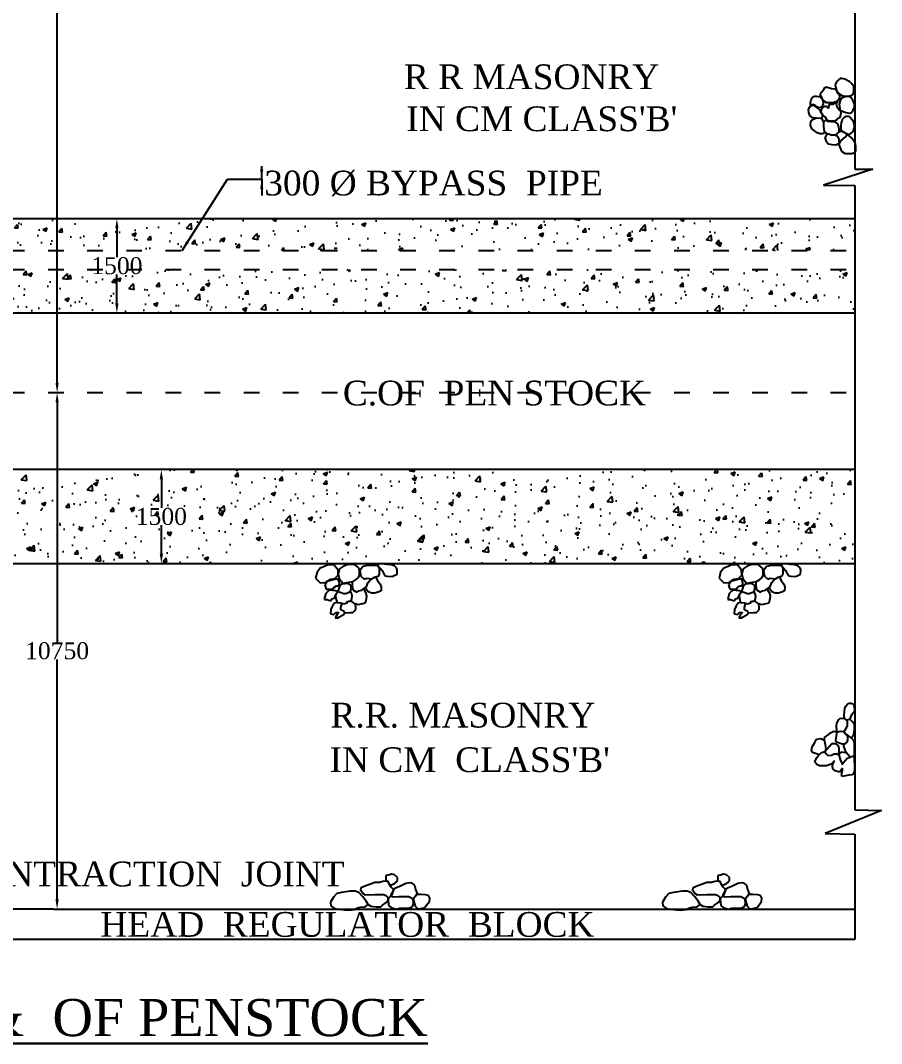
# Model space of a CAD drawing. Header units: millimetres. Extents: x 2343 to 98395, y -428 to 60462.
# Drawn here: x 64402 to 77608, y 14556 to 30239 of the extents above; entities that cross this region are included whole.
import ezdxf

# ---------------------------------------------------------------- set-up
doc = ezdxf.new("R2010")
doc.units = ezdxf.units.MM
doc.header["$MEASUREMENT"] = 0
doc.header["$PDMODE"] = 66
doc.header["$PDSIZE"] = 170
doc.linetypes.add('ACAD_ISO03W100', pattern=[30, 12, -18])
for name, color, linetype in [('DIM', 5, 'Continuous'), ('DOT LINE', 3, 'ACAD_ISO03W100'), ('DWG. LINE', 1, 'Continuous'), ('HATCH', 2, 'Continuous'), ('TEXT', 7, 'Continuous')]:
    doc.layers.add(name, color=color, linetype=linetype)
doc.layers.add('TITLE', color=7, linetype='Continuous', lineweight=30)
doc.styles.get("Standard").update_dxf_attribs({"font": 'times.ttf', "height": 260})
doc.dimstyles.get("Standard").update_dxf_attribs({"dimtxt": 260, "dimasz": 150, "dimexe": 0.18, "dimexo": 0.0625, "dimgap": 0.09, "dimtad": 0, "dimtih": 1, "dimtoh": 1, "dimdec": 1, "dimzin": 0, "dimdsep": 46, "dimtxsty": 'Standard', "dimcen": 0.09, "dimse1": 1, "dimse2": 1, "dimclrd": 5, "dimclre": 5, "dimclrt": 4, "dimadec": 0, "dimazin": 0, "dimtfac": 1, "dimtdec": 1, "dimtofl": 0, "dimtmove": 0, "dimatfit": 3, "dimfxl": 0, "dimtolj": 1, "dimtzin": 0, "dimarcsym": 0})
pattern_1 = [(50, (1115, 3101.15), (680.423, -59.5293), [71.148, -782.6293]), (355, (1115, 3101.15), (-131.625, 713.561), [56.9185, -626.1034]), (100.4514, (1171.7, 3096.2), (548.798, 654.031), [60.4666, -665.1326]), (46.1842, (1115, 3290.9), (1012.429, -157.018), [106.722, -1173.944]), (96.6356, (1199.3, 3277.8), (886.66, 924.089), [90.7, -997.699]), (351.1842, (1115, 3290.9), (886.659, 924.09), [85.378, -939.155]), (21, (1209.84, 3243.44), (566.251, -381.941), [71.148, -782.6293]), (326, (1209.84, 3243.44), (230.819, 687.9075), [56.9185, -626.1034]), (71.4514, (1257, 3211.6), (797.07, 305.966), [60.4666, -665.1326]), (37.5, (1114.98, 3101.15), (11.53534, 315.79695), [0, -618.5143, 0, -635.5899, 0, -628.475]), (7.5, (1114.98, 3101.15), (249.5587, 374.1554), [0, -362.3811, 0, -604.2847, 0, -239.532]), (327.5, (903.43, 3101.15), (506.4062, -21.3965), [0, -237.1604, 0, -739.9404, 0, -981.844]), (317.5, (808.57, 3101.15), (553.2347, 94.9637), [0, -308.3085, 0, -491.3963, 0, -697.2516])]

# ---------------------------------------------------------------- blocks, each defined once
blk = doc.blocks.new('*D50')
at = {"layer": 'Defpoints', "color": 0}
for p in [(65881, 27202), (65881, 25754), (65881, 25754)]:
    blk.add_point(p, dxfattribs=at)
at = {"layer": 'DIM', "color": 5, "lineweight": -2}
for p, q in [((65881, 27052), (65881, 26610)), ((65881, 25904), (65881, 26346))]:
    blk.add_line(p, q, dxfattribs=at)
at = {"layer": 'DIM', "color": 5}
for points in [[(65856, 27052), (65906, 27052), (65881, 27202)], [(65856, 25904), (65906, 25904), (65881, 25754)]]:
    blk.add_solid(points, dxfattribs=at)
at = {"layer": 'DIM', "color": 4, "insert": (65881, 26478), "char_height": 260, "attachment_point": 5}
blk.add_mtext('\\A1;1500', dxfattribs=at)
blk = doc.blocks.new('*D52')
at = {"layer": 'Defpoints', "color": 0}
for p in [(66563, 23353), (66563, 21915), (66563, 21915)]:
    blk.add_point(p, dxfattribs=at)
at = {"layer": 'DIM', "color": 5, "lineweight": -2}
for p, q in [((66563, 23203), (66563, 22767)), ((66563, 22065), (66563, 22502))]:
    blk.add_line(p, q, dxfattribs=at)
at = {"layer": 'DIM', "color": 5}
for points in [[(66538, 23203), (66588, 23203), (66563, 23353)], [(66538, 22065), (66588, 22065), (66563, 21915)]]:
    blk.add_solid(points, dxfattribs=at)
at = {"layer": 'DIM', "color": 4, "insert": (66563, 22634), "char_height": 260, "attachment_point": 5}
blk.add_mtext('\\A1;1500', dxfattribs=at)
blk = doc.blocks.new('*D53')
at = {"layer": 'Defpoints', "color": 0}
for p in [(64911, 24534), (64911, 16616), (64964, 16616)]:
    blk.add_point(p, dxfattribs=at)
at = {"layer": 'DIM', "color": 5, "lineweight": -2}
for p, q in [((64964, 24384), (64964, 20708)), ((64964, 16766), (64964, 20442))]:
    blk.add_line(p, q, dxfattribs=at)
at = {"layer": 'DIM', "color": 5}
for points in [[(64939, 24384), (64989, 24384), (64964, 24534)], [(64939, 16766), (64989, 16766), (64964, 16616)]]:
    blk.add_solid(points, dxfattribs=at)
at = {"layer": 'DIM', "color": 4, "insert": (64964, 20575), "char_height": 260, "attachment_point": 5}
blk.add_mtext('\\A1;10750', dxfattribs=at)
blk = doc.blocks.new('*D67')
at = {"layer": 'Defpoints', "color": 0}
for p in [(64966, 36460), (64964, 24534), (64966, 24534)]:
    blk.add_point(p, dxfattribs=at)
at = {"layer": 'DIM', "color": 5, "lineweight": -2}
for p, q in [((64964, 36310), (64964, 30629)), ((64964, 24684), (64964, 30364))]:
    blk.add_line(p, q, dxfattribs=at)
at = {"layer": 'DIM', "color": 5}
for points in [[(64939, 36310), (64989, 36310), (64964, 36460)], [(64939, 24684), (64989, 24684), (64964, 24534)]]:
    blk.add_solid(points, dxfattribs=at)
at = {"layer": 'DIM', "color": 4, "insert": (64964, 30497), "char_height": 260, "attachment_point": 5}
blk.add_mtext('\\A1;12000', dxfattribs=at)

msp = doc.modelspace()

# ---------------------------------------------------------------- hatches: boundary and pattern name
at = {"layer": 'HATCH'}
h = msp.add_hatch(dxfattribs=at)
h.set_pattern_fill('AR-CONC', color=256, scale=94.864159, style=0)
h.set_pattern_definition(pattern_1)
h.paths.add_polyline_path([(71968.47, 27202.49), (63714.05, 27202.49), (63669.47, 26714.43), (71825.35, 26714.43)])
h = msp.add_hatch(dxfattribs=at)
h.set_pattern_fill('AR-CONC', color=256, scale=94.864159, style=0)
h.set_pattern_definition(pattern_1)
h.paths.add_polyline_path([(77198, 27202.49), (71968.47, 27202.49), (71825.35, 26714.43), (77198, 26714.43)])
h = msp.add_hatch(dxfattribs=at)
h.set_pattern_fill('AR-CONC', color=256, scale=94.864159, style=0)
h.set_pattern_definition(pattern_1)
h.paths.add_polyline_path([(71738.91, 26419.66), (63642.55, 26419.66), (63581.73, 25753.65), (71543.61, 25753.65)])
h.paths.add_polyline_path([(65575.22, 26622.01), (66187.56, 26622.01), (66187.56, 26334.14), (65575.22, 26334.14)], flags=9)
h = msp.add_hatch(dxfattribs=at)
h.set_pattern_fill('AR-CONC', color=256, scale=94.864159, style=0)
h.set_pattern_definition(pattern_1)
h.paths.add_polyline_path([(77198, 26419.66), (71738.91, 26419.66), (71543.61, 25753.65), (77198, 25753.65)])
h = msp.add_hatch(dxfattribs=at)
h.set_pattern_fill('AR-CONC', color=256, scale=94.864159, style=0)
h.set_pattern_definition(pattern_1)
h.paths.add_polyline_path([(67121.33, 23353.49), (61812.51, 23353.49), (61912.34, 21915.42), (67014.42, 21915.42)])
h.paths.add_polyline_path([(61948.03, 22482.03), (62581.85, 22482.03), (62581.85, 22194.15), (61948.03, 22194.15)], flags=24)
h.paths.add_polyline_path([(66257.03, 22778.4), (66869.37, 22778.4), (66869.37, 22490.52), (66257.03, 22490.52)], flags=24)
h = msp.add_hatch(dxfattribs=at)
h.set_pattern_fill('AR-CONC', color=256, scale=94.864159, style=0)
h.set_pattern_definition(pattern_1)
h.paths.add_polyline_path([(72158.59, 23353.49), (67121.33, 23353.49), (67014.42, 21915.42), (69064.4, 21915.42), (69065.06, 21928.43), (69325.05, 21915.42), (72064.92, 21915.42)])
h = msp.add_hatch(dxfattribs=at)
h.set_pattern_fill('AR-CONC', color=256, scale=94.864159, style=0)
h.set_pattern_definition(pattern_1)
h.paths.add_polyline_path([(77198, 23353.49), (72158.59, 23353.49), (72064.92, 21915.42), (77198, 21915.42)])

# ---------------------------------------------------------------- linework, layer by layer
at = {"layer": 'DOT LINE', "ltscale": 20}
for p, q in [((55226.1, 26714.43), (77198, 26714.43)), ((55226.1, 26419.66), (77198, 26419.66)), ((55226.1, 24533.97), (77198, 24533.97))]:
    msp.add_line(p, q, dxfattribs=at)
at = {"layer": 'DWG. LINE'}
for p, q in [((77198, 30693.04), (77198, 27958.58)), ((77472.62, 27958.58), (76717.89, 27713.67)), ((77198, 27958.58), (77472.62, 27958.58)), ((76717.89, 27713.67), (77198, 27710.96)), ((77198, 27710.96), (77198, 18138.12)), ((61382.65, 27202.49), (77198, 27202.49)), ((77198, 25753.65), (61391.1, 25753.65)), ((77194.98, 23353.49), (61391.48, 23353.49)), ((61379.41, 21915.42), (77207.17, 21915.42)), ((77608.06, 18125.9), (76741.71, 17774.53)), ((77198, 18138.12), (77608.06, 18125.9)), ((76741.71, 17774.53), (77198, 17767.46)), ((77198, 17767.46), (77198, 16150.26)), ((64910.63, 16616.46), (45980.94, 16616.46)), ((64910.63, 16616.46), (77198, 16616.46)), ((77198, 16150.26), (58815.05, 16150.26))]:
    msp.add_line(p, q, dxfattribs=at)
at = {"layer": 'HATCH'}
for p, q in [((76975.77, 29348.09), (76942.86, 29323.43)), ((77006.32, 29348.09), (76975.77, 29348.09)), ((77045.1, 29338.69), (77006.32, 29348.09)), ((77119.14, 29297.59), (77045.1, 29338.69)), ((76685.56, 29141.12), (76723.17, 29179.87)), ((76723.17, 29179.87), (76741.91, 29214.22)), ((76741.91, 29214.22), (76778.34, 29214.22)), ((76778.34, 29214.22), (76841.8, 29197.78)), ((76841.8, 29197.78), (76887.63, 29189.56)), ((76887.63, 29189.56), (76914.66, 29167.25)), ((76921.71, 29309.34), (76898.21, 29251.8)), ((76898.21, 29251.8), (76914.66, 29167.25)), ((76942.86, 29323.43), (76921.71, 29309.34)), ((77142.64, 29278.8), (77119.14, 29297.59)), ((77182.59, 29228.31), (77142.64, 29278.8)), ((77184.94, 29188.39), (77182.59, 29228.31)), ((77183.77, 29154.33), (77184.94, 29188.39)), ((76516.08, 28980.14), (76529.01, 29020.06)), ((76529.01, 29020.06), (76543.11, 29055.29)), ((76543.11, 29055.29), (76579.54, 29078.78)), ((76579.54, 29078.78), (76612.44, 29078.78)), ((76612.44, 29078.78), (76673.55, 29067.03)), ((76665.58, 29100.02), (76685.56, 29141.12)), ((76694.96, 29047.18), (76665.58, 29100.02)), ((76673.55, 29067.03), (76707.63, 29016.54)), ((76719.64, 29007.25), (76694.96, 29047.18)), ((76707.63, 29016.54), (76712.33, 28961.35)), ((76914.66, 29167.25), (76927.59, 29128.5)), ((76914.66, 29167.25), (76951.09, 29119.1)), ((76927.59, 29128.5), (76951.09, 29112.06)), ((76961.67, 29048.65), (76934.64, 29004.02)), ((76951.09, 29119.1), (76989.87, 29093.27)), ((76951.09, 29112.06), (76962.84, 29083.87)), ((76962.84, 29083.87), (76961.67, 29048.65)), ((77008.73, 29060.09), (76975.82, 29011.95)), ((76989.87, 29093.27), (77021.6, 29083.87)), ((77025.18, 29060.09), (77008.73, 29060.09)), ((77021.6, 29083.87), (77062.73, 29079.18)), ((77066.31, 29071.84), (77025.18, 29060.09)), ((77062.73, 29079.18), (77105.03, 29078)), ((77106.27, 29071.84), (77066.31, 29071.84)), ((77105.03, 29078), (77139.11, 29088.57)), ((77139.17, 29055.4), (77106.27, 29071.84)), ((77139.11, 29088.57), (77157.92, 29100.31)), ((77166.2, 29018.99), (77139.17, 29055.4)), ((77157.92, 29100.31), (77176.72, 29126.15)), ((77194.4, 28953.23), (77166.2, 29018.99)), ((77176.72, 29126.15), (77183.77, 29154.33)), ((76499.17, 28907.89), (76485.21, 28869.73)), ((76485.21, 28869.73), (76486.68, 28828.63)), ((76537.36, 28935.78), (76499.17, 28907.89)), ((76517.26, 28954.3), (76516.08, 28980.14)), ((76525.48, 28942.56), (76517.26, 28954.3)), ((76554.86, 28951.95), (76525.48, 28942.56)), ((76565.27, 28934.31), (76537.36, 28935.78)), ((76590.12, 28934.34), (76554.86, 28951.95)), ((76583.63, 28924.04), (76565.27, 28934.31)), ((76612.28, 28909.36), (76583.63, 28924.04)), ((76626.55, 28912.03), (76590.12, 28934.34)), ((76637.98, 28891.01), (76612.28, 28909.36)), ((76653.57, 28897.94), (76626.55, 28912.03)), ((76673.97, 28851.38), (76637.98, 28891.01)), ((76686.48, 28910.85), (76653.57, 28897.94)), ((76684.25, 28819.82), (76687.19, 28876.33)), ((76712.33, 28961.35), (76686.48, 28910.85)), ((76687.19, 28876.33), (76703.35, 28904.96)), ((76703.35, 28904.96), (76740.81, 28926.97)), ((76771.35, 28975.55), (76719.64, 29007.25)), ((76740.81, 28926.97), (76765.04, 28924.04)), ((76765.04, 28924.04), (76791.49, 28896.88)), ((76854.78, 28975.55), (76771.35, 28975.55)), ((76791.49, 28896.88), (76802.5, 28919.64)), ((76802.5, 28949.73), (76834.09, 28957.07)), ((76802.5, 28919.64), (76802.5, 28949.73)), ((76834.09, 28957.07), (76863.46, 28957.07)), ((76878.23, 28981.71), (76854.78, 28975.55)), ((76863.46, 28957.07), (76933.24, 28999.63)), ((76934.64, 29004.02), (76878.23, 28981.71)), ((76933.24, 28999.63), (76911.21, 28968.07)), ((76911.21, 28968.07), (76917.08, 28929.18)), ((76917.08, 28929.18), (76957.48, 28869.73)), ((76975.82, 29011.95), (76957.02, 28954.41)), ((76957.02, 28954.41), (76966.42, 28895.69)), ((76957.48, 28869.73), (76980.98, 28855.78)), ((76966.42, 28895.69), (76969.23, 28862.76)), ((76969.23, 28862.76), (76999.33, 28853.42)), ((77148.57, 28828.76), (77170.9, 28865.16)), ((77170.9, 28865.16), (77193.23, 28912.13)), ((77193.23, 28912.13), (77194.4, 28953.23)), ((76486.68, 28828.63), (76503.57, 28781.66)), ((76503.57, 28781.66), (76534.42, 28757.44)), ((76525.4, 28694.22), (76565.99, 28726.23)), ((76534.42, 28757.44), (76554.25, 28750.83)), ((76554.25, 28750.83), (76571.88, 28747.9)), ((76565.99, 28726.23), (76608.71, 28745.44)), ((76571.88, 28747.9), (76608.71, 28745.44)), ((76608.71, 28745.44), (76664.24, 28743.31)), ((76664.24, 28743.31), (76689.88, 28736.91)), ((76684.36, 28821.9), (76673.97, 28851.38)), ((76713.92, 28782.77), (76684.25, 28819.82)), ((76703.39, 28795.93), (76684.36, 28821.9)), ((76689.88, 28736.91), (76698.21, 28744.96)), ((76689.88, 28736.91), (76702.69, 28704.89)), ((76698.21, 28744.96), (76704.08, 28769.91)), ((76702.69, 28704.89), (76715.77, 28672.22)), ((76704.08, 28769.91), (76703.39, 28795.93)), ((76744.03, 28760.75), (76713.92, 28782.77)), ((76751.82, 28713.43), (76715.51, 28679.28)), ((76770.47, 28721.12), (76744.03, 28760.75)), ((76781.73, 28692.08), (76751.82, 28713.43)), ((76751.82, 28713.43), (76751.82, 28713.43)), ((76802.06, 28694.7), (76770.47, 28721.12)), ((76918.84, 28707.91), (76886.52, 28693.97)), ((76931.32, 28728.46), (76918.84, 28707.91)), ((76956.01, 28743.49), (76931.32, 28728.46)), ((76975.84, 28769.18), (76956.01, 28743.49)), ((76983.18, 28816.15), (76975.84, 28769.18)), ((76980.98, 28855.78), (76983.18, 28816.15)), ((77004.04, 28721.12), (76986.41, 28670.48)), ((76999.33, 28853.42), (77060.43, 28829.93)), ((77033.41, 28749.01), (77004.04, 28721.12)), ((77061.32, 28765.16), (77033.41, 28749.01)), ((77060.43, 28829.93), (77120.37, 28819.37)), ((77100.99, 28765.16), (77061.32, 28765.16)), ((77115.67, 28760.75), (77100.99, 28765.16)), ((77125.96, 28751.21), (77115.67, 28760.75)), ((77120.37, 28819.37), (77148.57, 28828.76)), ((77147.26, 28727.73), (77125.96, 28751.21)), ((77176.64, 28692.5), (77147.26, 28727.73)), ((76516.86, 28632.32), (76525.4, 28694.22)), ((76539.97, 28575.53), (76516.86, 28632.32)), ((76578.8, 28546.94), (76539.97, 28575.53)), ((76619.39, 28517.06), (76578.8, 28546.94)), ((76715.51, 28679.28), (76717.64, 28621.65)), ((76717.64, 28621.65), (76724.05, 28570.42)), ((76724.05, 28570.42), (76730.46, 28536.27)), ((76728.24, 28548.13), (76726.19, 28506.38)), ((76837.26, 28683.54), (76781.73, 28692.08)), ((76841.72, 28693.23), (76802.06, 28694.7)), ((76901.34, 28679.28), (76837.26, 28683.54)), ((76886.52, 28693.97), (76841.72, 28693.23)), ((76935.52, 28655.8), (76901.34, 28679.28)), ((76946.2, 28621.65), (76935.52, 28655.8)), ((76958.6, 28570.25), (76946.2, 28621.65)), ((76957.02, 28533.83), (76958.6, 28570.25)), ((76986.41, 28670.48), (76984.94, 28630.85)), ((76984.94, 28630.85), (76984.94, 28569.2)), ((76984.94, 28569.2), (76997.42, 28541.31)), ((77173.7, 28539.11), (77186.18, 28580.21)), ((77190.59, 28652.87), (77176.64, 28692.5)), ((77186.18, 28580.21), (77191.33, 28614.7)), ((77191.33, 28614.7), (77190.59, 28652.87)), ((76668.52, 28499.98), (76619.39, 28517.06)), ((76696.28, 28499.98), (76668.52, 28499.98)), ((76726.19, 28506.38), (76696.28, 28499.98)), ((76726.19, 28506.38), (76726.19, 28506.38)), ((76730.46, 28536.27), (76762.5, 28514.92)), ((76766.84, 28495.06), (76739.07, 28439.57)), ((76739.07, 28439.57), (76751.89, 28401.15)), ((76751.89, 28401.15), (76788.2, 28349.92)), ((76762.5, 28514.92), (76766.84, 28495.06)), ((76801.02, 28495.06), (76766.84, 28495.06)), ((76835.19, 28482.25), (76801.02, 28495.06)), ((76877.92, 28477.99), (76835.19, 28482.25)), ((76897.14, 28477.99), (76877.92, 28477.99)), ((76927.04, 28465.18), (76887.53, 28477.99)), ((76961.22, 28537.75), (76897.14, 28477.99)), ((76948.4, 28441.7), (76927.04, 28465.18)), ((76956.95, 28413.95), (76948.4, 28441.7)), ((76956.95, 28381.94), (76956.95, 28413.95)), ((77010.35, 28535.62), (76961.22, 28537.75)), ((76969.77, 28369.13), (76984.72, 28394.74)), ((76984.72, 28394.74), (77048.8, 28450.24)), ((76997.42, 28541.31), (77041.04, 28519.79)), ((77050.22, 28515.05), (77010.35, 28535.62)), ((77041.04, 28519.79), (77106.86, 28488.47)), ((77048.8, 28450.24), (77081.13, 28489.78)), ((77081.13, 28489.78), (77050.22, 28515.05)), ((77085.11, 28486.52), (77155.6, 28428.89)), ((77106.86, 28488.47), (77112, 28498.01)), ((77112, 28498.01), (77149.46, 28517.83)), ((77149.46, 28517.83), (77173.7, 28539.11)), ((77155.6, 28428.89), (77189.78, 28388.34)), ((77189.78, 28388.34), (77204.73, 28341.38)), ((76788.2, 28349.92), (76843.74, 28337.11)), ((76843.74, 28337.11), (76905.68, 28330.71)), ((76905.68, 28330.71), (76965.28, 28355.68)), ((76965.28, 28355.68), (76956.95, 28381.94)), ((76956.95, 28330.71), (76969.77, 28369.13)), ((77001.81, 28226.12), (76956.95, 28330.71)), ((77209, 28230.39), (77185.51, 28206.91)), ((77204.73, 28341.38), (77209, 28307.23)), ((77209, 28307.23), (77209, 28262.41)), ((77209, 28262.41), (77209, 28230.39)), ((77053.07, 28191.97), (77001.81, 28226.12)), ((77095.79, 28191.97), (77053.07, 28191.97)), ((77151.33, 28194.1), (77095.79, 28191.97)), ((77185.51, 28206.91), (77151.33, 28194.1)), ((68997.7, 21840.7), (68950.05, 21782.1)), ((69041.68, 21859.01), (68997.7, 21840.7)), ((69122.32, 21895.63), (69041.68, 21859.01)), ((69210.28, 21895.63), (69122.32, 21895.63)), ((69272.59, 21811.4), (69210.28, 21895.63)), ((69276.25, 21738.15), (69272.59, 21811.4)), ((69297.35, 21830.42), (69275.6, 21751.14)), ((69354.92, 21871.76), (69297.35, 21830.42)), ((69428.67, 21898.73), (69354.92, 21871.76)), ((69524.01, 21896.93), (69428.67, 21898.73)), ((69563.59, 21868.17), (69524.01, 21896.93)), ((69595.97, 21835.81), (69563.59, 21868.17)), ((69603.16, 21785.48), (69595.97, 21835.81)), ((69651.73, 21866.37), (69608.56, 21801.66)), ((69608.56, 21801.66), (69621.15, 21722.57)), ((69723.69, 21882.55), (69651.73, 21866.37)), ((69824.43, 21882.55), (69723.69, 21882.55)), ((69883.79, 21882.55), (69824.43, 21882.55)), ((69938.58, 21907.68), (69882.81, 21907.68)), ((69882.81, 21907.68), (69882.81, 21882.55)), ((69908.98, 21841.21), (69883.79, 21882.55)), ((69883.79, 21882.55), (69947.57, 21808.81)), ((69907.18, 21758.52), (69908.98, 21801.66)), ((69908.98, 21801.66), (69908.98, 21841.21)), ((70023.12, 21896.89), (69938.58, 21907.68)), ((69947.57, 21808.81), (69988.95, 21726.12)), ((70084.29, 21895.09), (70023.12, 21896.89)), ((70136.45, 21878.92), (70084.29, 21895.09)), ((70168.84, 21850.16), (70136.45, 21878.92)), ((70179.63, 21814.2), (70168.84, 21850.16)), ((70177.83, 21753.09), (70179.63, 21814.2)), ((75187.5, 21840.7), (75139.85, 21782.1)), ((75231.48, 21859.01), (75187.5, 21840.7)), ((75312.11, 21895.63), (75231.48, 21859.01)), ((75400.08, 21895.63), (75312.11, 21895.63)), ((75462.39, 21811.4), (75400.08, 21895.63)), ((75466.05, 21738.15), (75462.39, 21811.4)), ((75487.15, 21830.42), (75465.4, 21751.14)), ((75544.71, 21871.76), (75487.15, 21830.42)), ((75618.47, 21898.73), (75544.71, 21871.76)), ((75713.81, 21896.93), (75618.47, 21898.73)), ((75753.38, 21868.17), (75713.81, 21896.93)), ((75785.76, 21835.81), (75753.38, 21868.17)), ((75792.96, 21785.48), (75785.76, 21835.81)), ((75841.53, 21866.37), (75798.36, 21801.66)), ((75798.36, 21801.66), (75810.95, 21722.57)), ((75913.49, 21882.55), (75841.53, 21866.37)), ((76014.22, 21882.55), (75913.49, 21882.55)), ((76073.59, 21882.55), (76014.22, 21882.55)), ((76128.37, 21907.68), (76072.61, 21907.68)), ((76072.61, 21907.68), (76072.61, 21882.55)), ((76098.77, 21841.21), (76073.59, 21882.55)), ((76073.59, 21882.55), (76137.37, 21808.81)), ((76096.97, 21758.52), (76098.77, 21801.66)), ((76098.77, 21801.66), (76098.77, 21841.21)), ((76212.92, 21896.89), (76128.37, 21907.68)), ((76137.37, 21808.81), (76178.74, 21726.12)), ((76274.08, 21895.09), (76212.92, 21896.89)), ((76326.25, 21878.92), (76274.08, 21895.09)), ((76358.63, 21850.16), (76326.25, 21878.92)), ((76369.42, 21814.2), (76358.63, 21850.16)), ((76367.63, 21753.09), (76369.42, 21814.2)), ((68950.05, 21782.1), (68928.06, 21690.54)), ((68928.06, 21690.54), (68997.7, 21617.29)), ((69082, 21624.61), (69155.3, 21675.89)), ((69143.81, 21648.58), (69100.52, 21637.57)), ((69238.58, 21676.79), (69143.81, 21648.58)), ((69155.3, 21675.89), (69224.94, 21683.21)), ((69224.94, 21683.21), (69276.25, 21738.15)), ((69277.01, 21673.88), (69238.58, 21676.79)), ((69275.6, 21751.14), (69291.95, 21684.82)), ((69293.03, 21620.37), (69277.01, 21673.88)), ((69291.95, 21684.82), (69345.92, 21611.12)), ((69502.43, 21638.08), (69552.79, 21670.44)), ((69552.79, 21670.44), (69586.97, 21699.2)), ((69586.97, 21699.2), (69601.37, 21733.35)), ((69601.37, 21733.35), (69603.16, 21785.48)), ((69621.15, 21722.57), (69673.32, 21674.03)), ((69673.32, 21674.03), (69707.5, 21688.41)), ((69707.5, 21688.41), (69790.25, 21679.43)), ((69730.59, 21618.36), (69760.84, 21654.63)), ((69760.84, 21654.63), (69782.3, 21680.29)), ((69790.25, 21679.43), (69833.42, 21702.79)), ((69833.42, 21702.79), (69896.38, 21724.36)), ((69848.54, 21707.97), (69877.79, 21652.61)), ((69877.79, 21652.61), (69918.12, 21598.21)), ((69896.38, 21724.36), (69907.18, 21758.52)), ((69988.95, 21726.12), (70032.12, 21718.93)), ((70032.12, 21718.93), (70100.48, 21717.14)), ((70100.48, 21717.14), (70125.66, 21727.92)), ((70125.66, 21727.92), (70177.83, 21753.09)), ((75139.85, 21782.1), (75117.86, 21690.54)), ((75117.86, 21690.54), (75187.5, 21617.29)), ((75271.8, 21624.61), (75345.1, 21675.89)), ((75333.61, 21648.58), (75290.32, 21637.57)), ((75428.38, 21676.79), (75333.61, 21648.58)), ((75345.1, 21675.89), (75414.74, 21683.21)), ((75414.74, 21683.21), (75466.05, 21738.15)), ((75466.81, 21673.88), (75428.38, 21676.79)), ((75465.4, 21751.14), (75481.75, 21684.82)), ((75482.82, 21620.37), (75466.81, 21673.88)), ((75481.75, 21684.82), (75535.72, 21611.12)), ((75692.22, 21638.08), (75742.59, 21670.44)), ((75742.59, 21670.44), (75776.77, 21699.2)), ((75776.77, 21699.2), (75791.16, 21733.35)), ((75791.16, 21733.35), (75792.96, 21785.48)), ((75810.95, 21722.57), (75863.12, 21674.03)), ((75863.12, 21674.03), (75897.3, 21688.41)), ((75897.3, 21688.41), (75980.05, 21679.43)), ((75920.39, 21618.36), (75950.63, 21654.63)), ((75950.63, 21654.63), (75972.1, 21680.29)), ((75980.05, 21679.43), (76023.22, 21702.79)), ((76023.22, 21702.79), (76086.18, 21724.36)), ((76038.34, 21707.97), (76067.59, 21652.61)), ((76067.59, 21652.61), (76107.91, 21598.21)), ((76086.18, 21724.36), (76096.97, 21758.52)), ((76178.74, 21726.12), (76221.91, 21718.93)), ((76221.91, 21718.93), (76290.27, 21717.14)), ((76290.27, 21717.14), (76315.46, 21727.92)), ((76315.46, 21727.92), (76367.63, 21753.09)), ((68997.7, 21617.29), (69082, 21624.61)), ((69100.52, 21637.57), (69071.22, 21586.12)), ((69071.22, 21586.12), (69089.37, 21523.66)), ((69135.75, 21507.54), (69083.32, 21457.16)), ((69089.37, 21523.66), (69115.58, 21523.66)), ((69115.58, 21523.66), (69200.27, 21523.66)), ((69235.02, 21496.53), (69135.75, 21507.54)), ((69200.27, 21523.66), (69210.35, 21547.84)), ((69210.35, 21547.84), (69246.65, 21570)), ((69270.85, 21485.37), (69235.02, 21496.53)), ((69246.65, 21570), (69278.91, 21574.03)), ((69299.08, 21576.04), (69270.85, 21485.37)), ((69278.91, 21574.03), (69293.03, 21596.19)), ((69293.03, 21596.19), (69293.03, 21620.37)), ((69327.31, 21600.22), (69299.08, 21576.04)), ((69377.72, 21604.25), (69327.31, 21600.22)), ((69345.92, 21611.12), (69407.08, 21621.9)), ((69412, 21608.28), (69377.72, 21604.25)), ((69407.08, 21621.9), (69502.43, 21638.08)), ((69444.26, 21596.19), (69412, 21608.28)), ((69474.51, 21576.04), (69444.26, 21596.19)), ((69458.37, 21481.34), (69470.47, 21503.51)), ((69476.52, 21461.19), (69464.42, 21492.43)), ((69470.47, 21503.51), (69474.51, 21533.73)), ((69474.51, 21533.73), (69474.51, 21576.04)), ((69489.71, 21635.92), (69490.64, 21576.04)), ((69490.64, 21576.04), (69500.72, 21511.57)), ((69500.72, 21511.57), (69561.21, 21477.31)), ((69561.21, 21477.31), (69593.47, 21495.45)), ((69593.47, 21495.45), (69637.84, 21505.52)), ((69637.84, 21505.52), (69668.08, 21531.72)), ((69660.64, 21525.27), (69696.31, 21469.25)), ((69668.08, 21531.72), (69708.41, 21555.9)), ((69708.41, 21515.6), (69690.64, 21545.24)), ((69708.41, 21555.9), (69730.59, 21618.36)), ((69736.64, 21479.33), (69708.41, 21515.6)), ((69932.23, 21493.43), (69887.87, 21473.28)), ((69918.12, 21598.21), (69934.25, 21555.9)), ((69934.25, 21555.9), (69932.23, 21493.43)), ((75187.5, 21617.29), (75271.8, 21624.61)), ((75290.32, 21637.57), (75261.02, 21586.12)), ((75261.02, 21586.12), (75279.16, 21523.66)), ((75325.54, 21507.54), (75273.12, 21457.16)), ((75279.16, 21523.66), (75305.38, 21523.66)), ((75305.38, 21523.66), (75390.07, 21523.66)), ((75424.82, 21496.53), (75325.54, 21507.54)), ((75390.07, 21523.66), (75400.15, 21547.84)), ((75400.15, 21547.84), (75436.45, 21570)), ((75460.64, 21485.37), (75424.82, 21496.53)), ((75436.45, 21570), (75468.71, 21574.03)), ((75488.87, 21576.04), (75460.64, 21485.37)), ((75468.71, 21574.03), (75482.82, 21596.19)), ((75482.82, 21596.19), (75482.82, 21620.37)), ((75517.1, 21600.22), (75488.87, 21576.04)), ((75567.51, 21604.25), (75517.1, 21600.22)), ((75535.72, 21611.12), (75596.88, 21621.9)), ((75601.79, 21608.28), (75567.51, 21604.25)), ((75596.88, 21621.9), (75692.22, 21638.08)), ((75634.06, 21596.19), (75601.79, 21608.28)), ((75664.3, 21576.04), (75634.06, 21596.19)), ((75648.17, 21481.34), (75660.27, 21503.51)), ((75666.32, 21461.19), (75654.22, 21492.43)), ((75660.27, 21503.51), (75664.3, 21533.73)), ((75664.3, 21533.73), (75664.3, 21576.04)), ((75679.5, 21635.92), (75680.43, 21576.04)), ((75680.43, 21576.04), (75690.52, 21511.57)), ((75690.52, 21511.57), (75751.01, 21477.31)), ((75751.01, 21477.31), (75783.27, 21495.45)), ((75783.27, 21495.45), (75827.63, 21505.52)), ((75827.63, 21505.52), (75857.88, 21531.72)), ((75850.43, 21525.27), (75886.11, 21469.25)), ((75857.88, 21531.72), (75898.21, 21555.9)), ((75898.21, 21515.6), (75880.43, 21545.24)), ((75898.21, 21555.9), (75920.39, 21618.36)), ((75926.44, 21479.33), (75898.21, 21515.6)), ((76122.03, 21493.43), (76077.67, 21473.28)), ((76107.91, 21598.21), (76124.05, 21555.9)), ((76124.05, 21555.9), (76122.03, 21493.43)), ((69065.17, 21386.64), (69063.16, 21360.45)), ((69063.16, 21360.45), (69083.32, 21360.45)), ((69083.32, 21457.16), (69065.17, 21386.64)), ((69083.32, 21360.45), (69103.48, 21360.45)), ((69103.48, 21360.45), (69157.93, 21340.3)), ((69157.93, 21340.3), (69178.09, 21370.52)), ((69178.09, 21370.52), (69212.37, 21380.6)), ((69212.37, 21380.6), (69232.53, 21420.9)), ((69232.53, 21420.9), (69250.68, 21453.13)), ((69232.53, 21420.9), (69238.58, 21376.57)), ((69238.58, 21376.57), (69256.73, 21318.13)), ((69250.68, 21453.13), (69270.85, 21485.37)), ((69270.85, 21485.37), (69304.83, 21474.79)), ((69304.83, 21474.79), (69361.59, 21455.15)), ((69361.59, 21455.15), (69389.82, 21453.13)), ((69389.82, 21453.13), (69430.14, 21471.27)), ((69407.96, 21314.1), (69424.1, 21338.28)), ((69424.1, 21338.28), (69452.33, 21338.28)), ((69430.14, 21471.27), (69458.37, 21481.34)), ((69452.33, 21338.28), (69476.14, 21346.6)), ((69472.49, 21336.27), (69484.59, 21370.52)), ((69535, 21293.96), (69472.49, 21336.27)), ((69490.64, 21418.88), (69476.52, 21461.19)), ((69484.59, 21370.52), (69490.64, 21418.88)), ((69704.38, 21372.54), (69690.26, 21306.04)), ((69696.31, 21469.25), (69708.41, 21416.87)), ((69708.41, 21416.87), (69704.38, 21372.54)), ((69789.07, 21461.19), (69736.64, 21479.33)), ((69831.41, 21461.19), (69789.07, 21461.19)), ((69887.87, 21473.28), (69831.41, 21461.19)), ((75254.97, 21386.64), (75252.95, 21360.45)), ((75252.95, 21360.45), (75273.12, 21360.45)), ((75273.12, 21457.16), (75254.97, 21386.64)), ((75273.12, 21360.45), (75293.28, 21360.45)), ((75293.28, 21360.45), (75347.72, 21340.3)), ((75347.72, 21340.3), (75367.89, 21370.52)), ((75367.89, 21370.52), (75402.17, 21380.6)), ((75402.17, 21380.6), (75422.33, 21420.9)), ((75422.33, 21420.9), (75440.48, 21453.13)), ((75422.33, 21420.9), (75428.38, 21376.57)), ((75428.38, 21376.57), (75446.53, 21318.13)), ((75440.48, 21453.13), (75460.64, 21485.37)), ((75460.64, 21485.37), (75494.63, 21474.79)), ((75494.63, 21474.79), (75551.38, 21455.15)), ((75551.38, 21455.15), (75579.61, 21453.13)), ((75579.61, 21453.13), (75619.94, 21471.27)), ((75597.76, 21314.1), (75613.89, 21338.28)), ((75613.89, 21338.28), (75642.12, 21338.28)), ((75619.94, 21471.27), (75648.17, 21481.34)), ((75642.12, 21338.28), (75665.93, 21346.6)), ((75662.29, 21336.27), (75674.38, 21370.52)), ((75724.79, 21293.96), (75662.29, 21336.27)), ((75680.43, 21418.88), (75666.32, 21461.19)), ((75674.38, 21370.52), (75680.43, 21418.88)), ((75894.17, 21372.54), (75880.06, 21306.04)), ((75886.11, 21469.25), (75898.21, 21416.87)), ((75898.21, 21416.87), (75894.17, 21372.54)), ((75978.86, 21461.19), (75926.44, 21479.33)), ((76021.21, 21461.19), (75978.86, 21461.19)), ((76077.67, 21473.28), (76021.21, 21461.19)), ((69163.98, 21207.31), (69155.91, 21140.82)), ((69188.17, 21267.76), (69163.98, 21207.31)), ((69218.42, 21308.06), (69188.17, 21267.76)), ((69256.73, 21318.13), (69218.42, 21308.06)), ((69256.73, 21318.13), (69317.22, 21310.07)), ((69317.22, 21310.07), (69363.6, 21297.99)), ((69317.22, 21239.55), (69325.29, 21275.82)), ((69317.22, 21203.28), (69317.22, 21239.55)), ((69367.64, 21181.12), (69317.22, 21203.28)), ((69325.29, 21275.82), (69333.14, 21305.93)), ((69363.6, 21297.99), (69407.96, 21314.1)), ((69377.72, 21156.94), (69367.64, 21181.12)), ((69500.72, 21165), (69530.97, 21193.21)), ((69530.97, 21193.21), (69543.06, 21215.37)), ((69579.36, 21279.85), (69535, 21293.96)), ((69543.06, 21247.61), (69535, 21293.96)), ((69543.06, 21215.37), (69543.06, 21247.61)), ((69690.26, 21306.04), (69579.36, 21279.85)), ((75353.77, 21207.31), (75345.71, 21140.82)), ((75377.97, 21267.76), (75353.77, 21207.31)), ((75408.22, 21308.06), (75377.97, 21267.76)), ((75446.53, 21318.13), (75408.22, 21308.06)), ((75446.53, 21318.13), (75507.02, 21310.07)), ((75507.02, 21310.07), (75553.4, 21297.99)), ((75507.02, 21239.55), (75515.09, 21275.82)), ((75507.02, 21203.28), (75507.02, 21239.55)), ((75557.43, 21181.12), (75507.02, 21203.28)), ((75515.09, 21275.82), (75522.93, 21305.93)), ((75553.4, 21297.99), (75597.76, 21314.1)), ((75567.51, 21156.94), (75557.43, 21181.12)), ((75690.52, 21165), (75720.76, 21193.21)), ((75720.76, 21193.21), (75732.86, 21215.37)), ((75769.16, 21279.85), (75724.79, 21293.96)), ((75732.86, 21247.61), (75724.79, 21293.96)), ((75732.86, 21215.37), (75732.86, 21247.61)), ((75880.06, 21306.04), (75769.16, 21279.85)), ((69155.91, 21140.82), (69208.34, 21134.78)), ((69208.34, 21134.78), (69236.57, 21160.97)), ((69256.73, 21130.75), (69228.5, 21080.37)), ((69228.5, 21080.37), (69270.85, 21080.37)), ((69236.57, 21160.97), (69284.96, 21165)), ((69284.96, 21165), (69256.73, 21130.75)), ((69270.85, 21080.37), (69297.06, 21096.49)), ((69284.96, 21165), (69284.96, 21165)), ((69297.06, 21096.49), (69331.34, 21116.64)), ((69331.34, 21116.64), (69367.64, 21136.79)), ((69367.64, 21136.79), (69377.72, 21156.94)), ((69377.72, 21156.94), (69458.37, 21165)), ((69458.37, 21165), (69500.72, 21165)), ((75345.71, 21140.82), (75398.13, 21134.78)), ((75398.13, 21134.78), (75426.36, 21160.97)), ((75446.53, 21130.75), (75418.3, 21080.37)), ((75418.3, 21080.37), (75460.64, 21080.37)), ((75426.36, 21160.97), (75474.76, 21165)), ((75474.76, 21165), (75446.53, 21130.75)), ((75460.64, 21080.37), (75486.86, 21096.49)), ((75474.76, 21165), (75474.76, 21165)), ((75486.86, 21096.49), (75521.14, 21116.64)), ((75521.14, 21116.64), (75557.43, 21136.79)), ((75557.43, 21136.79), (75567.51, 21156.94)), ((75567.51, 21156.94), (75648.17, 21165)), ((75648.17, 21165), (75690.52, 21165)), ((77083.06, 19754.01), (77112.11, 19771.17)), ((77112.11, 19771.17), (77137.2, 19771.17)), ((77137.2, 19771.17), (77172.85, 19763.25)), ((77172.85, 19763.25), (77188.7, 19723.67)), ((77032.89, 19595.17), (77043.45, 19694.64)), ((77043.45, 19694.64), (77063.26, 19732.9)), ((77063.26, 19732.9), (77083.06, 19754.01)), ((77171.53, 19619.43), (77141.16, 19582.48)), ((77193.98, 19659.01), (77171.53, 19619.43)), ((77188.7, 19723.67), (77193.98, 19659.01)), ((76919.33, 19415.72), (76921.97, 19464.54)), ((76921.97, 19464.54), (76952.34, 19523.92)), ((76952.34, 19523.92), (76974.79, 19545.03)), ((76974.79, 19545.03), (77039.49, 19541.07)), ((77032.89, 19566.14), (77032.89, 19595.17)), ((77042.13, 19538.43), (77032.89, 19566.14)), ((77039.49, 19541.07), (77079.1, 19501.49)), ((77065.24, 19515.34), (77042.13, 19538.43)), ((77125.32, 19522.6), (77065.24, 19515.34)), ((77079.1, 19501.49), (77079.1, 19426.28)), ((77141.16, 19582.48), (77120.03, 19534.98)), ((77120.03, 19534.98), (77121.59, 19522.15)), ((77158.33, 19492.25), (77125.32, 19522.6)), ((77192.66, 19447.39), (77158.33, 19492.25)), ((77195.3, 19385.37), (77192.66, 19447.39)), ((76807.16, 19303.07), (76763.58, 19272.73)), ((76853.37, 19329.46), (76807.16, 19303.07)), ((76875.82, 19337.38), (76853.37, 19329.46)), ((76908.83, 19334.74), (76875.82, 19337.38)), ((76924.68, 19324.19), (76908.83, 19334.74)), ((76915.43, 19267.45), (76924.68, 19308.35)), ((76920.65, 19357.67), (76919.33, 19415.72)), ((76923.8, 19324.77), (76920.65, 19357.67)), ((76951.02, 19336.55), (76923.8, 19324.77)), ((76924.68, 19308.35), (76924.68, 19324.19)), ((76980.07, 19339.19), (76951.02, 19336.55)), ((77026.28, 19336.55), (76980.07, 19339.19)), ((77042.13, 19322.04), (77026.28, 19336.55)), ((77042.13, 19347.11), (77029.64, 19333.48)), ((77029.64, 19333.48), (77057.31, 19302.91)), ((77079.1, 19426.28), (77042.13, 19347.11)), ((77072.5, 19283.78), (77042.13, 19322.04)), ((77057.31, 19302.91), (77154.37, 19232.32)), ((77175.5, 19283.78), (77186.06, 19326)), ((77186.06, 19326), (77195.3, 19385.37)), ((76542.07, 19102.38), (76585.79, 19171.27)), ((76585.79, 19171.27), (76612.69, 19221.68)), ((76612.69, 19221.68), (76678.27, 19231.76)), ((76678.27, 19231.76), (76727.03, 19208.24)), ((76729.25, 19248.98), (76727.03, 19208.24)), ((76727.03, 19208.24), (76737.12, 19164.55)), ((76763.58, 19272.73), (76729.25, 19248.98)), ((76737.12, 19164.55), (76747.21, 19110.78)), ((76848.1, 19147.75), (76807.75, 19109.1)), ((76912, 19147.75), (76848.1, 19147.75)), ((76907.51, 19189.6), (76912.79, 19248.98)), ((76923.36, 19175.09), (76907.51, 19189.6)), ((76948.99, 19119.18), (76912, 19147.75)), ((76912.79, 19248.98), (76915.43, 19267.45)), ((76974.85, 19156.61), (76923.36, 19175.09)), ((77009.19, 19146.06), (76974.85, 19156.61)), ((77030.31, 19146.06), (77009.19, 19146.06)), ((77030.31, 19146.06), (77057.98, 19162.38)), ((77030.31, 19114.39), (77030.31, 19146.06)), ((77057.98, 19162.38), (77083.06, 19176.9)), ((77089.67, 19257.39), (77072.5, 19283.78)), ((77083.06, 19176.9), (77090.99, 19213.84)), ((77090.99, 19213.84), (77089.67, 19257.39)), ((77150.41, 19252.11), (77175.5, 19283.78)), ((77154.37, 19232.32), (77150.41, 19252.11)), ((77176.95, 19208.98), (77154.37, 19232.32)), ((77183.92, 19196.2), (77176.95, 19208.98)), ((77190.89, 19172.97), (77183.92, 19196.2)), ((77190.89, 19128.84), (77190.89, 19172.97)), ((76533.66, 19050.29), (76542.07, 19102.38)), ((76550.48, 19015.01), (76533.66, 19050.29)), ((76609.33, 18994.85), (76550.48, 19015.01)), ((76651.37, 18983.09), (76609.33, 18994.85)), ((76644.76, 18976.01), (76651.37, 18983.09)), ((76678.27, 19004.93), (76651.37, 18983.09)), ((76738.8, 19030.13), (76678.27, 19004.93)), ((76752.26, 19067.1), (76738.8, 19030.13)), ((76774.12, 19067.1), (76738.8, 19030.13)), ((76738.8, 19030.13), (76762.35, 18989.81)), ((76747.21, 19110.78), (76752.26, 19067.1)), ((76762.35, 18989.81), (76782.52, 18971.32)), ((76807.75, 19109.1), (76774.12, 19067.1)), ((76782.52, 18971.32), (76839.69, 18976.36)), ((76839.69, 18976.36), (76883.41, 18994.85)), ((76883.41, 18994.85), (76928.81, 18998.21)), ((76928.81, 18998.21), (76952.35, 18983.09)), ((76991.03, 19020.05), (76944.2, 18988.32)), ((76944.2, 18988.32), (76959.08, 19018.37)), ((76959.08, 19073.82), (76948.99, 19119.18)), ((76952.35, 18983.09), (76972.53, 18909.16)), ((76959.08, 19018.37), (76959.08, 19073.82)), ((77065.01, 19011.65), (76991.03, 19020.05)), ((77050.12, 19057.65), (77030.31, 19114.39)), ((77064.64, 19019.39), (77050.12, 19057.65)), ((77088.62, 18989.13), (77064.64, 19019.39)), ((77102, 18976.36), (77065.01, 19011.65)), ((77123.72, 18947.88), (77088.62, 18989.13)), ((77128.91, 18941.08), (77102, 18976.36)), ((77186.13, 18961.33), (77190.89, 18987.14)), ((77190.89, 19089.35), (77190.89, 19128.84)), ((77190.89, 18987.14), (77190.89, 19089.35)), ((76582.54, 18871.83), (76614.49, 18942.4)), ((76616.17, 18831.51), (76582.54, 18871.83)), ((76614.49, 18942.4), (76644.76, 18976.01)), ((76656.53, 18811.34), (76616.17, 18831.51)), ((76833.08, 18839.91), (76762.46, 18811.34)), ((76885.21, 18890.32), (76833.08, 18839.91)), ((76858.31, 18811.34), (76865.03, 18851.67)), ((76865.03, 18851.67), (76885.21, 18890.32)), ((76972.53, 18909.16), (76999.43, 18852.03)), ((76999.43, 18835.23), (77026.34, 18863.79)), ((76999.43, 18852.03), (76999.43, 18835.23)), ((77026.34, 18863.79), (77058.29, 18905.8)), ((77058.29, 18905.8), (77078.46, 18929.32)), ((77078.46, 18929.32), (77128.91, 18941.08)), ((77154.44, 18949.46), (77123.72, 18947.88)), ((77186.13, 18961.33), (77154.44, 18949.46)), ((77195.35, 18903.55), (77187.69, 18969.79)), ((77195.35, 18877.38), (77195.35, 18903.55)), ((77196.99, 18828.3), (77195.35, 18877.38)), ((77196.99, 18753.06), (77196.99, 18828.3)), ((76762.46, 18811.34), (76656.53, 18811.34)), ((76863.35, 18765.98), (76858.31, 18811.34)), ((76896.98, 18737.41), (76863.35, 18765.98)), ((76960.88, 18713.89), (76896.98, 18737.41)), ((77009.64, 18777.74), (76960.88, 18713.89)), ((76994.51, 18678.61), (77011.32, 18737.41)), ((77004.59, 18648.36), (76994.51, 18678.61)), ((77103.8, 18670.21), (77004.59, 18648.36)), ((77011.32, 18737.41), (77009.64, 18777.74)), ((77164.33, 18675.25), (77103.8, 18670.21)), ((77189.56, 18707.17), (77164.33, 18675.25)), ((77189.56, 18707.17), (77196.99, 18753.06)), ((70043.07, 17138.75), (70007.41, 17134.29)), ((70007.41, 17134.29), (70007.41, 17065.24)), ((70098.8, 17154.34), (70043.07, 17138.75)), ((70138.92, 17143.2), (70098.8, 17154.34)), ((70183.5, 17100.88), (70138.92, 17143.2)), ((70185.73, 17058.56), (70183.5, 17100.88)), ((75135.42, 17138.75), (75099.75, 17134.29)), ((75099.75, 17134.29), (75099.75, 17065.24)), ((75191.14, 17154.34), (75135.42, 17138.75)), ((75231.26, 17143.2), (75191.14, 17154.34)), ((75275.84, 17100.88), (75231.26, 17143.2)), ((75278.07, 17058.56), (75275.84, 17100.88)), ((69623.16, 16902.79), (69627.62, 16949.57)), ((69627.62, 16949.57), (69698.95, 16976.29)), ((69698.95, 16976.29), (69770.28, 17003.02)), ((69770.28, 17003.02), (69834.92, 17027.52)), ((69834.92, 17027.52), (69906.25, 17027.52)), ((69906.25, 17027.52), (69957.52, 17043.12)), ((69957.52, 17043.12), (70004.33, 17052.02)), ((70004.33, 17052.02), (70028.85, 17052.02)), ((70007.41, 17065.24), (70007.41, 17052.02)), ((70028.85, 17052.02), (70046.68, 17016.39)), ((70046.68, 17016.39), (70080.11, 16960.7)), ((70063.4, 16988.54), (70103.26, 16993.97)), ((70080.11, 16960.7), (70118.01, 16920.61)), ((70103.26, 16993.97), (70136.69, 17009.56)), ((70136.69, 17009.56), (70156.76, 17022.92)), ((70142.53, 16936.2), (70238.38, 16976.29)), ((70156.76, 17022.92), (70185.73, 17058.56)), ((70238.38, 16976.29), (70314.16, 17011.93)), ((70314.16, 17011.93), (70387.72, 17023.07)), ((70387.72, 17023.07), (70445.68, 16982.98)), ((70445.68, 16982.98), (70459.05, 16918.38)), ((74715.5, 16902.79), (74719.96, 16949.57)), ((74719.96, 16949.57), (74791.29, 16976.29)), ((74791.29, 16976.29), (74862.62, 17003.02)), ((74862.62, 17003.02), (74927.26, 17027.52)), ((74927.26, 17027.52), (74998.59, 17027.52)), ((74998.59, 17027.52), (75049.86, 17043.12)), ((75049.86, 17043.12), (75096.67, 17052.02)), ((75096.67, 17052.02), (75121.19, 17052.02)), ((75099.75, 17065.24), (75099.75, 17052.02)), ((75121.19, 17052.02), (75139.02, 17016.39)), ((75139.02, 17016.39), (75172.45, 16960.7)), ((75155.74, 16988.54), (75195.6, 16993.97)), ((75172.45, 16960.7), (75210.35, 16920.61)), ((75195.6, 16993.97), (75229.03, 17009.56)), ((75229.03, 17009.56), (75249.1, 17022.92)), ((75234.87, 16936.2), (75330.72, 16976.29)), ((75249.1, 17022.92), (75278.07, 17058.56)), ((75330.72, 16976.29), (75406.5, 17011.93)), ((75406.5, 17011.93), (75480.06, 17023.07)), ((75480.06, 17023.07), (75538.02, 16982.98)), ((75538.02, 16982.98), (75551.39, 16918.38)), ((69201.87, 16798.1), (69155.06, 16724.6)), ((69253.14, 16853.79), (69201.87, 16798.1)), ((69324.47, 16873.83), (69253.14, 16853.79)), ((69462.67, 16893.88), (69324.47, 16873.83)), ((69536.23, 16893.88), (69462.67, 16893.88)), ((69589.72, 16869.38), (69536.23, 16893.88)), ((69654.37, 16807.01), (69589.72, 16869.38)), ((69654.37, 16858.24), (69623.16, 16902.79)), ((69692.26, 16829.29), (69654.37, 16858.24)), ((69703.4, 16740.19), (69654.37, 16807.01)), ((69834.92, 16835.97), (69692.26, 16829.29)), ((69970.89, 16835.97), (69834.92, 16835.97)), ((70011.01, 16822.6), (69970.89, 16835.97)), ((70042.22, 16798.1), (70011.01, 16822.6)), ((70039.99, 16753.56), (70042.22, 16798.1)), ((70091.26, 16831.51), (70041.11, 16775.83)), ((70083.63, 16823.04), (70110.63, 16879.9)), ((70111.32, 16798.1), (70083.63, 16823.04)), ((70118.01, 16898.34), (70091.26, 16831.51)), ((70110.63, 16879.9), (70142.53, 16936.2)), ((70211.63, 16802.56), (70111.32, 16798.1)), ((70118.01, 16920.61), (70118.01, 16898.34)), ((70358.74, 16807.01), (70211.63, 16802.56)), ((70425.62, 16766.92), (70358.74, 16807.01)), ((70462.14, 16815.78), (70425.62, 16766.92)), ((70459.05, 16918.38), (70486.66, 16853.64)), ((70486.66, 16853.64), (70462.14, 16815.78)), ((70491.11, 16840.28), (70481.87, 16846.26)), ((70542.38, 16842.51), (70491.11, 16840.28)), ((70615.94, 16838.05), (70542.38, 16842.51)), ((70658.29, 16826.91), (70615.94, 16838.05)), ((70678.35, 16782.37), (70658.29, 16826.91)), ((70673.89, 16731.14), (70678.35, 16782.37)), ((74294.21, 16798.1), (74247.4, 16724.6)), ((74345.48, 16853.79), (74294.21, 16798.1)), ((74416.81, 16873.83), (74345.48, 16853.79)), ((74555.01, 16893.88), (74416.81, 16873.83)), ((74628.57, 16893.88), (74555.01, 16893.88)), ((74682.06, 16869.38), (74628.57, 16893.88)), ((74746.71, 16807.01), (74682.06, 16869.38)), ((74746.71, 16858.24), (74715.5, 16902.79)), ((74784.6, 16829.29), (74746.71, 16858.24)), ((74795.75, 16740.19), (74746.71, 16807.01)), ((74927.26, 16835.97), (74784.6, 16829.29)), ((75063.23, 16835.97), (74927.26, 16835.97)), ((75103.35, 16822.6), (75063.23, 16835.97)), ((75134.56, 16798.1), (75103.35, 16822.6)), ((75132.33, 16753.56), (75134.56, 16798.1)), ((75183.6, 16831.51), (75133.45, 16775.83)), ((75175.97, 16823.04), (75202.97, 16879.9)), ((75203.66, 16798.1), (75175.97, 16823.04)), ((75210.35, 16898.34), (75183.6, 16831.51)), ((75202.97, 16879.9), (75234.87, 16936.2)), ((75303.97, 16802.56), (75203.66, 16798.1)), ((75210.35, 16920.61), (75210.35, 16898.34)), ((75451.08, 16807.01), (75303.97, 16802.56)), ((75517.96, 16766.92), (75451.08, 16807.01)), ((75554.48, 16815.78), (75517.96, 16766.92)), ((75551.39, 16918.38), (75579, 16853.64)), ((75579, 16853.64), (75554.48, 16815.78)), ((75583.45, 16840.28), (75574.22, 16846.26)), ((75634.72, 16842.51), (75583.45, 16840.28)), ((75708.28, 16838.05), (75634.72, 16842.51)), ((75750.63, 16826.91), (75708.28, 16838.05)), ((75770.69, 16782.37), (75750.63, 16826.91)), ((75766.23, 16731.14), (75770.69, 16782.37)), ((69155.06, 16724.6), (69161.75, 16668.91)), ((69161.75, 16668.91), (69217.47, 16624.37)), ((69217.47, 16624.37), (69279.89, 16617.68)), ((69520.62, 16611), (69569.66, 16635.5)), ((69569.66, 16635.5), (69614.24, 16646.64)), ((69614.24, 16646.64), (69687.8, 16653.32)), ((69687.8, 16653.32), (69732.38, 16686.73)), ((69732.38, 16686.73), (69703.4, 16740.19)), ((69732.38, 16686.73), (69776.96, 16660.01)), ((69776.96, 16660.01), (69854.98, 16653.32)), ((69854.98, 16653.32), (69928.54, 16653.32)), ((69928.54, 16653.32), (69953.06, 16677.82)), ((69953.06, 16677.82), (70008.78, 16715.69)), ((70008.78, 16715.69), (70039.99, 16753.56)), ((70041.11, 16775.83), (70048.91, 16673.37)), ((70048.91, 16673.37), (70086.8, 16639.96)), ((70086.8, 16639.96), (70164.82, 16617.68)), ((70164.82, 16617.68), (70220.54, 16628.82)), ((70220.54, 16628.82), (70356.52, 16631.05)), ((70356.52, 16631.05), (70412.24, 16655.55)), ((70412.24, 16655.55), (70430.07, 16697.87)), ((70430.07, 16697.87), (70425.62, 16766.92)), ((70425.62, 16766.92), (70453.22, 16662.09)), ((70453.22, 16662.09), (70495.57, 16619.77)), ((70495.57, 16619.77), (70540.15, 16626.45)), ((70540.15, 16626.45), (70609.25, 16639.81)), ((70609.25, 16639.81), (70631.54, 16677.68)), ((70631.54, 16677.68), (70673.89, 16731.14)), ((74247.4, 16724.6), (74254.09, 16668.91)), ((74254.09, 16668.91), (74309.81, 16624.37)), ((74309.81, 16624.37), (74372.23, 16617.68)), ((74612.96, 16611), (74662, 16635.5)), ((74662, 16635.5), (74706.58, 16646.64)), ((74706.58, 16646.64), (74780.14, 16653.32)), ((74780.14, 16653.32), (74824.72, 16686.73)), ((74824.72, 16686.73), (74795.75, 16740.19)), ((74824.72, 16686.73), (74869.3, 16660.01)), ((74869.3, 16660.01), (74947.32, 16653.32)), ((74947.32, 16653.32), (75020.88, 16653.32)), ((75020.88, 16653.32), (75045.4, 16677.82)), ((75045.4, 16677.82), (75101.12, 16715.69)), ((75101.12, 16715.69), (75132.33, 16753.56)), ((75133.45, 16775.83), (75141.25, 16673.37)), ((75141.25, 16673.37), (75179.14, 16639.96)), ((75179.14, 16639.96), (75257.16, 16617.68)), ((75257.16, 16617.68), (75312.88, 16628.82)), ((75312.88, 16628.82), (75448.86, 16631.05)), ((75448.86, 16631.05), (75504.58, 16655.55)), ((75504.58, 16655.55), (75522.41, 16697.87)), ((75522.41, 16697.87), (75517.96, 16766.92)), ((75517.96, 16766.92), (75545.56, 16662.09)), ((75545.56, 16662.09), (75587.91, 16619.77)), ((75587.91, 16619.77), (75632.49, 16626.45)), ((75632.49, 16626.45), (75701.59, 16639.81)), ((75701.59, 16639.81), (75723.88, 16677.68)), ((75723.88, 16677.68), (75766.23, 16731.14)), ((69279.89, 16617.68), (69366.82, 16606.55)), ((69366.82, 16606.55), (69435.92, 16599.87)), ((69435.92, 16599.87), (69520.62, 16611)), ((74372.23, 16617.68), (74459.16, 16606.55)), ((74459.16, 16606.55), (74528.26, 16599.87)), ((74528.26, 16599.87), (74612.96, 16611))]:
    msp.add_line(p, q, dxfattribs=at)

# ---------------------------------------------------------------- texts
at = {"layer": 'TEXT'}
for s, p in [('R R MASONRY', (70283.25, 29186.14)), ("IN CM CLASS'B'", (70319.75, 28541.9)), ('300 %%C BYPASS  PIPE', (68141.42, 27556.91)), ('C.OF  PEN STOCK', (69346.22, 24338.06)), ('R.R. MASONRY', (69156.65, 19400.29)), ("IN CM  CLASS'B'", (69142.64, 18717.42)), ('TRANSVERSE  CONTRACTION  JOINT', (59407.35, 16965.91)), ('HEAD  REGULATOR  BLOCK', (65627.42, 16192.2))]:
    msp.add_text(s, height=379.4566, dxfattribs=at).set_placement(p)
at = {"layer": 'TITLE'}
msp.add_text('%%UPLAN  THROUGH  &  OF PENSTOCK', height=569.185, dxfattribs=at).set_placement((56486.97, 14669.87))

# ---------------------------------------------------------------- dimensions: what is measured, and where the dimension line sits
at = {"layer": 'DIM'}
for p1, p2, distance, text, picture, middle in [((64965.75, 36459.54), (64965.75, 24533.97), -1.5, '12000', '*D67', (64964.25, 30496.75)), ((65881.39, 27202.49), (65881.39, 25753.65), 0, '1500', '*D50', (65881.39, 26478.07)), ((64910.63, 24533.97), (64910.63, 16616.46), 53.63, '10750', '*D53', (64964.25, 20575.21)), ((66563.2, 23353.49), (66563.2, 21915.42), 0, '1500', '*D52', (66563.2, 22634.46))]:
    dim = msp.add_aligned_dim(p1=p1, p2=p2, distance=distance, text=text, dimstyle='Standard', dxfattribs=at)
    dim.commit()
    dim.dimension.update_dxf_attribs({"geometry": picture, "text_midpoint": middle})

# ---------------------------------------------------------------- leaders
for points in [[(68102.05, 27804.31, 37.95), (68102.05, 28006.28, 37.95)], [(66881.48, 26714.43, 37.95), (67579.25, 27804.31, 37.95), (68102.05, 27804.31, 37.95)], [(68102.05, 27804.31, 37.95), (68102.05, 27555.24, 37.95)]]:
    msp.add_leader(points, dimstyle='Standard', override={"dimgap": 0.09, "dimtad": 0}, dxfattribs=at)

doc.saveas('drawing.dxf')
